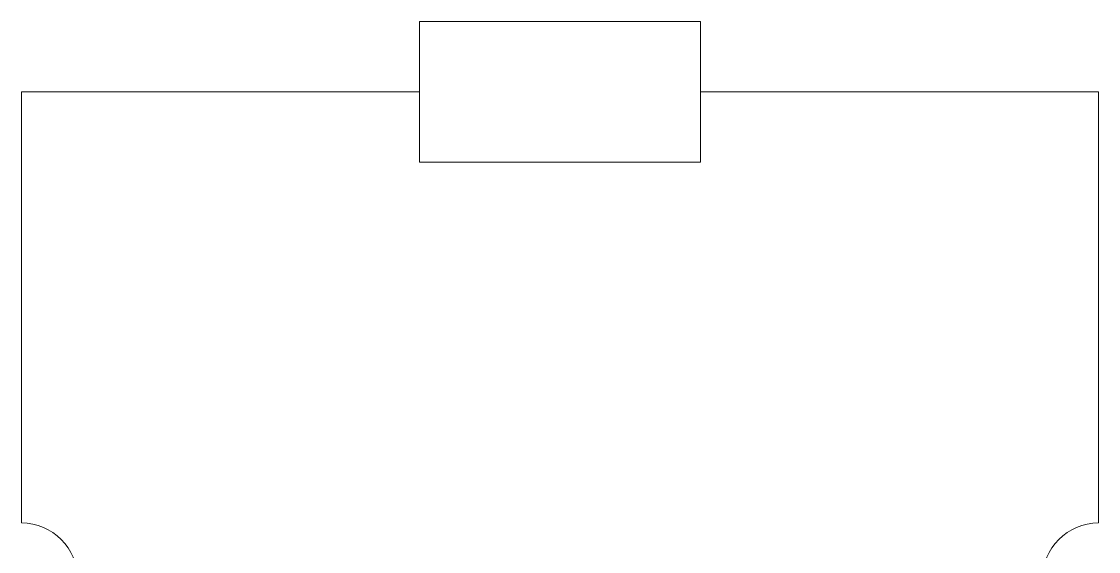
# Model space of a CAD drawing. Header units: millimetres. Extents: x -5035 to 14510, y -7775 to 12.
# Drawn here: x 624.16 to 642.22, y -2210.58 to -2201.7 of the extents above; entities that cross this region are included whole.
import ezdxf

# ---------------------------------------------------------------- set-up
doc = ezdxf.new("R2010")
doc.units = ezdxf.units.MM
doc.layers.add('eProC - L2', color=41, linetype='Continuous', lineweight=20)

msp = doc.modelspace()

# ---------------------------------------------------------------- linework, layer by layer
at = {"layer": 'eProC - L2', "linetype": 'Continuous'}
for p, q in [((630.835, -2201.699), (630.835, -2204.055)), ((635.547, -2201.699), (630.835, -2201.699)), ((635.547, -2201.699), (635.547, -2204.055)), ((624.161, -2202.877), (624.161, -2210.102)), ((630.835, -2202.877), (624.161, -2202.877)), ((642.222, -2202.877), (635.547, -2202.877)), ((642.222, -2210.102), (642.222, -2202.877)), ((635.547, -2204.055), (630.835, -2204.055))]:
    msp.add_line(p, q, dxfattribs=at)
for centre, start, end in [((624.161, -2211.044), 270, 90), ((642.222, -2211.044), 90, 270)]:
    msp.add_arc(centre, 0.942, start, end, dxfattribs=at)

doc.saveas('drawing.dxf')
